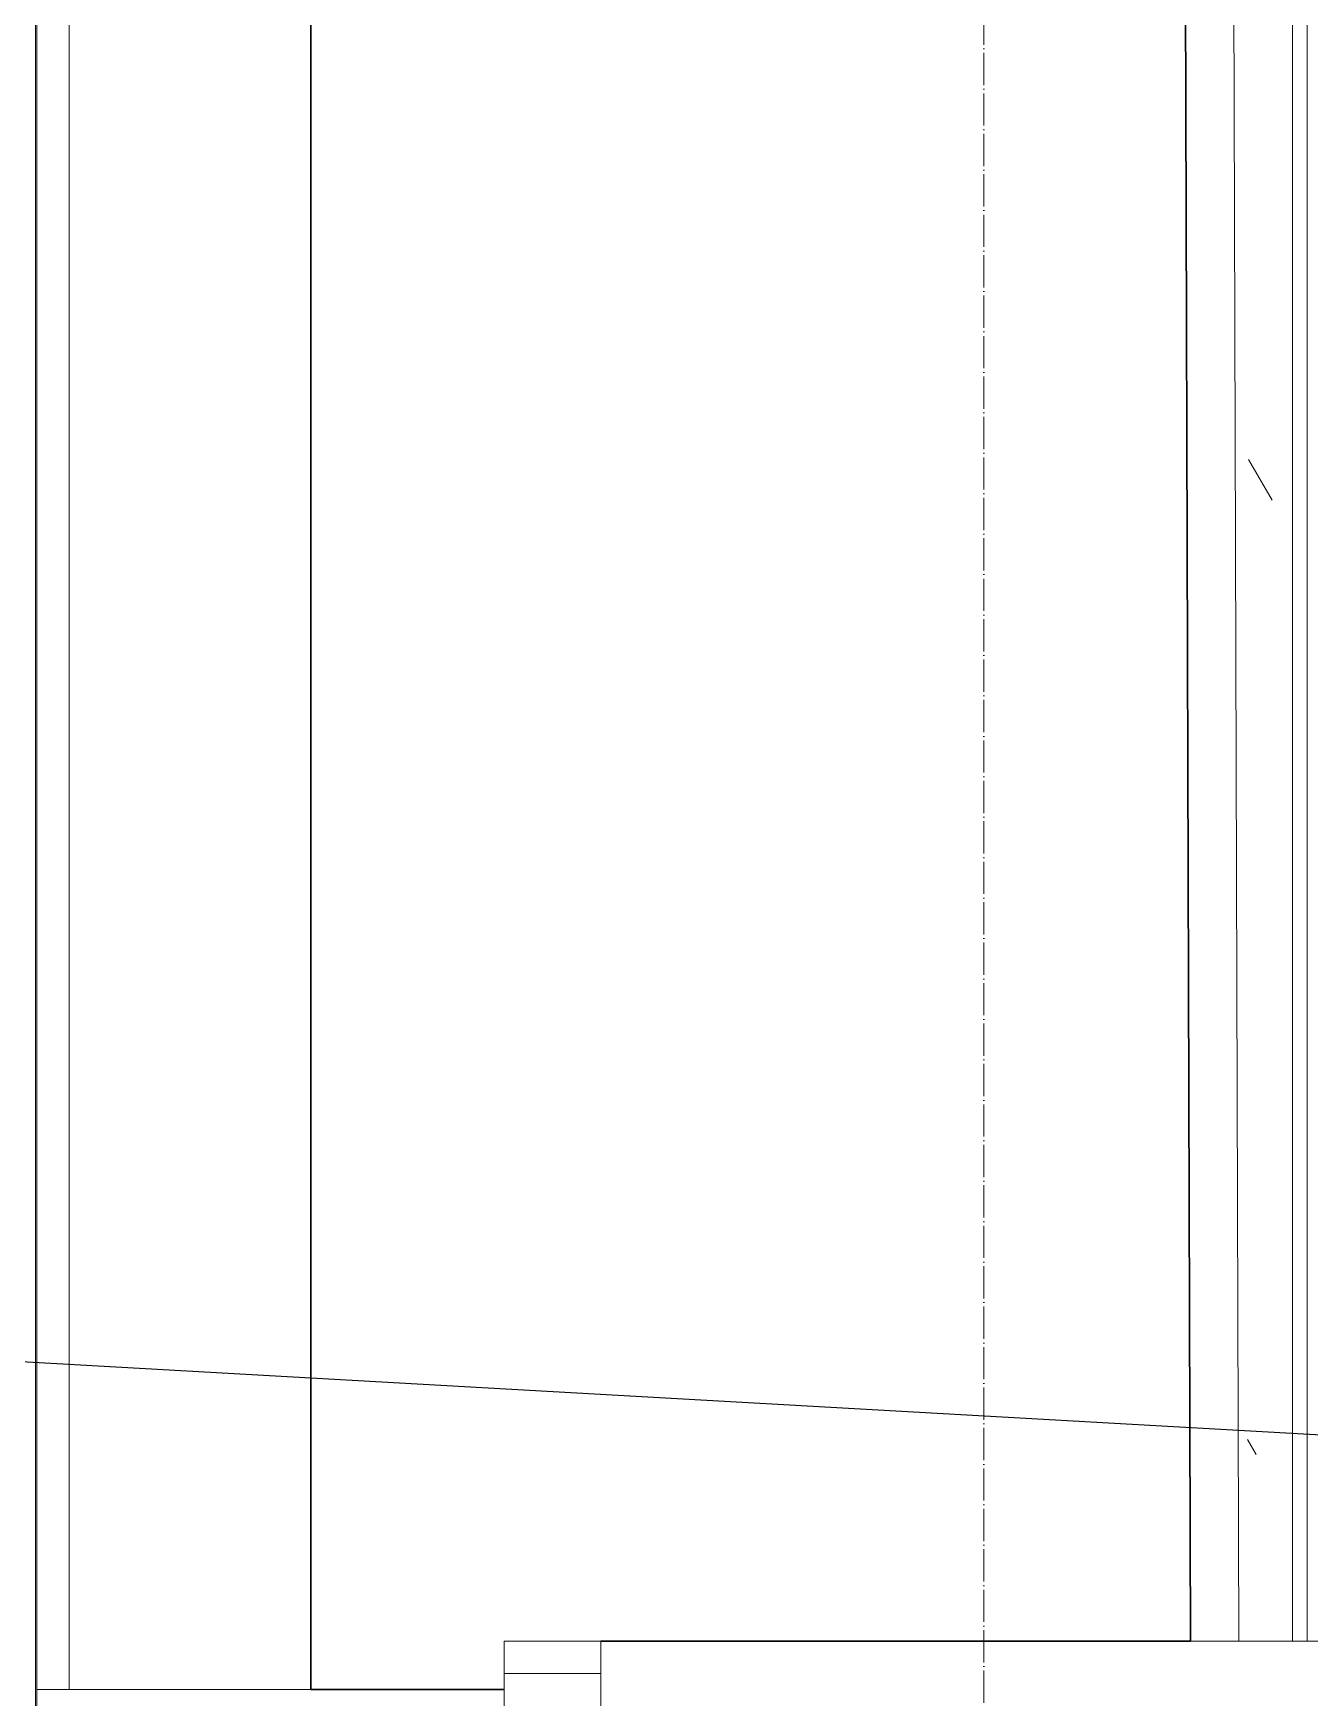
# Model space of a CAD drawing. Header units: millimetres. Extents: x -32 to 417638015, y -35 to 175284279.
# Drawn here: x 416310015 to 416310807, y 175263395 to 175264428 of the extents above; entities that cross this region are included whole.
import ezdxf

# ---------------------------------------------------------------- set-up
doc = ezdxf.new("R2010")
doc.units = ezdxf.units.MM
doc.linetypes.add('ADSK_Линия сетки', pattern=[25, 20, -2.5, 0, -2.5])
for name, color, linetype, lineweight in [('_ Окна', 7, 'Continuous', 9), ('Окна', 7, 'Continuous', 9), ('Оси', 253, 'Continuous', 9), ('Стены внутренние', 7, 'Continuous', 18), ('Стены наружные', 7, 'Continuous', 18), ('Стены несущие', 7, 'Continuous', 30), ('Стены отделка', 7, 'Continuous', 30), ('Стены штриховка', 7, 'Continuous', 9), ('ШТРИХОВКА', 252, 'Continuous', 15)]:
    doc.layers.add(name, color=color, linetype=linetype, lineweight=lineweight)
doc.layers.add('PDF __ЭМ_Надписи', color=7, linetype='Continuous')

# ---------------------------------------------------------------- blocks, each defined once
blk = doc.blocks.new('1 этаж')
at = {"layer": 'Стены внутренние', "lineweight": 9}
h = blk.add_hatch(dxfattribs=at)
h.set_pattern_fill('FP_12', color=8, style=0, pattern_type=2)
h.set_pattern_definition([(0, (557.2005734382547, 188.9018102923583), (406.4, 101.6), [33.528, -271.272, 33.528, -271.272, -1625.6]), (0, (557.2005734382547, 188.9018102923583), (406.4, 101.6), [-609.6, 33.528, -576.072, 33.528, -271.272, -711.2]), (0, (557.2005734382547, 188.9018102923583), (406.4, 101.6), [-1524, 33.528, -169.672, 33.528, -474.472]), (120, (709.6005734382488, 239.7018102923575), (-291.1881810244989, 301.1527240979959), [33.52799999999996, -271.2719999999997, 33.52799999999996, -271.2719999999997, -1625.599999999999]), (120, (709.6005734382488, 239.7018102923575), (-291.1881810244989, 301.1527240979959), [-609.5999999999995, 33.52799999999996, -576.0719999999994, 33.52799999999996, -271.2719999999997, -711.1999999999995]), (120, (709.6005734382488, 239.7018102923575), (-291.1881810244989, 301.1527240979959), [-1523.999999999999, 33.52799999999996, -169.6719999999999, 33.52799999999996, -474.4719999999997]), (240, (760.4005734382372, 442.9018102923583), (-115.2118189755009, -402.7527240979958), [33.528, -271.272, 33.528, -271.272, -1625.6]), (240, (760.4005734382372, 442.9018102923583), (-115.2118189755009, -402.7527240979958), [-609.6, 33.528, -576.072, 33.528, -271.272, -711.2]), (240, (760.4005734382372, 442.9018102923583), (-115.2118189755009, -402.7527240979958), [-1524, 33.528, -169.672, 33.528, -474.472])])
h.paths.add_polyline_path([(46583.26534351415, 31778.83286390964), (46598.26534351415, 31778.83286390964), (46598.26534351415, 33478.92419330665), (46583.26534351418, 33478.92419330665), (46583.26534351418, 32549.90413495728)])
h.paths.add_polyline_path([(46583.26534351418, 27748.07212250289), (46598.26534351415, 27748.07212250289), (46598.26534351415, 29988.83286390964), (46583.26534351418, 29988.83286390964)])
h.paths.add_polyline_path([(46598.26534351415, 25998.92419330667), (46583.26534351418, 26038.96362121795), (46583.26534351418, 25998.92419330667)])
at = {"layer": '_ Окна', "color": 8, "lineweight": 18}
for p, q in [((46169.05454936225, 31919.19511690194), (46109.05454936225, 31919.19511690194)), ((46109.05454936225, 31919.19511690194), (46109.05454936225, 31839.19511690194)), ((46169.05454936225, 31839.19511690195), (46169.05454936225, 31919.19511690194))]:
    blk.add_line(p, q, dxfattribs=at)
at = {"layer": '_ Окна', "color": 8}
blk.add_line((46169.05454936225, 31899.19511690195), (46109.05454936225, 31899.19511690194), dxfattribs=at)
at = {"layer": 'Окна', "color": 8}
for p, q in [((46109.05454936225, 31919.19511690194), (46109.05454936225, 31839.19511690194)), ((46169.05454936225, 31919.19511690194), (46109.05454936225, 31919.19511690194)), ((46169.05454936225, 31839.19511690195), (46169.05454936225, 31919.19511690194))]:
    blk.add_line(p, q, dxfattribs=at)
at = {"layer": 'Оси', "color": 8, "linetype": 'ADSK_Линия сетки'}
blk.add_line((46406.76592647669, -4162.595295516364), (46406.76592647677, 44411.90026894389), dxfattribs=at)
at = {"layer": 'Стены наружные', "color": 8}
blk.add_line((45819.05454936204, 30154.19511690194), (45819.05454936204, 31889.19511690194), dxfattribs=at)
at = {"layer": 'Стены несущие', "color": 8}
for p, q in [((45989.05454936222, 34052.71442398797), (45989.05454936225, 31889.19511690194)), ((46534.93075442433, 31919.19511690194), (46528.40089586755, 34027.71442398796)), ((46169.05454936222, 31919.19511690194), (46534.93075442433, 31919.19511690194)), ((45989.05454936225, 31889.19511690194), (46109.05454936222, 31889.19511690194))]:
    blk.add_line(p, q, dxfattribs=at)
at = {"layer": 'Стены отделка', "color": 8, "lineweight": 9}
for p, q in [((45818.05454936204, 34067.71442398799), (45818.05454936204, 31879.19511690195)), ((45819.05454936204, 31889.19511690194), (45819.05454936204, 34052.71442398797)), ((46564.93089828518, 31919.19511690249), (46559.94719342483, 33528.45477044494)), ((46534.93075442433, 31919.19511690249), (46618.26534351413, 31919.19511690249)), ((45819.05454936204, 31889.19511690194), (45839.05454936204, 31889.19511690194)), ((45839.05454936222, 31889.19511690194), (45989.05454936222, 31889.19511690194))]:
    blk.add_line(p, q, dxfattribs=at)
at = {"layer": 'Стены штриховка', "color": 8}
for p, q in [((45839.05454936204, 31889.19511690194), (45839.05454936204, 34052.71442398797)), ((45839.05454936219, 34052.71442398797), (45839.05454936222, 31889.19511690194)), ((46598.2653435141, 31919.19511690249), (46598.2653435141, 33528.45477044492)), ((46607.26534351415, 31919.19511690249), (46607.26534351415, 33519.45477044497))]:
    blk.add_line(p, q, dxfattribs=at)

msp = doc.modelspace()

# ---------------------------------------------------------------- linework, layer by layer
at = {"layer": 'PDF __ЭМ_Надписи', "lineweight": 25}
msp.add_lwpolyline([(416315320.9656317, 175263303.5856918), (416308192.0753988, 175263705.749927), (416304788.4959764, 175263705.749927)], dxfattribs=at)

# ---------------------------------------------------------------- block references
at = {"layer": 'ШТРИХОВКА'}
msp.add_blockref('1 этаж', (416264198.1010904, 175231510.6631508), dxfattribs=at)

doc.saveas('drawing.dxf')
